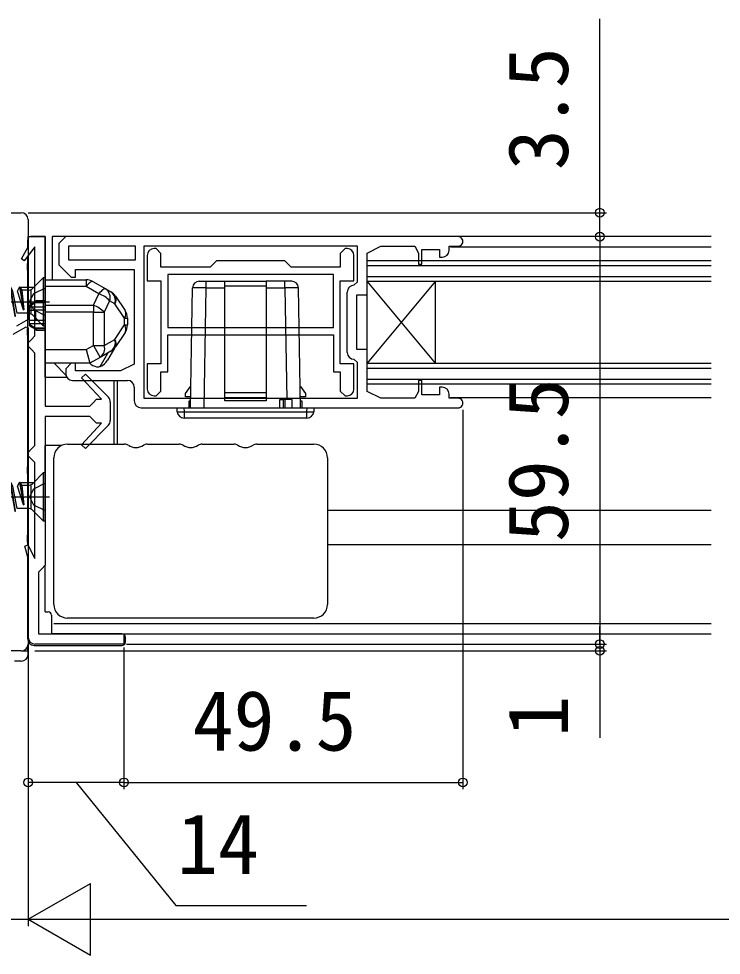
# Model space of a CAD drawing. Units: millimetres, scale not verified. Extents: x -525 to 525, y -782 to 777.
# Drawn here: x -84.4 to 18.3, y 532 to 668.8 of the extents above; entities that cross this region are included whole.
import ezdxf
from ezdxf.enums import TextEntityAlignment as Align

# ---------------------------------------------------------------- set-up
doc = ezdxf.new("R2010")
doc.units = ezdxf.units.MM
doc.header["$LTSCALE"] = 4
for name, color, linetype in [('0-2_YKK_11', 7, 'Continuous'), ('0-3_YKK_12', 2, 'Continuous'), ('0-4_YKK_13', 4, 'Continuous'), ('0-6_YKK_D', 6, 'Continuous')]:
    doc.layers.add(name, color=color, linetype=linetype)
doc.styles.add('ＭＳ ゴシック', font='')
doc.styles.get('ＭＳ ゴシック').set_extended_font_data('MS Gothic')

msp = doc.modelspace()

# ---------------------------------------------------------------- linework, layer by layer
at = {"layer": '0-2_YKK_11'}
for p, q in [((-121.975, 640.5), (-83.975, 640.5)), ((-36.377, 620.1), (-36.377, 628.9)), ((-82.975, 623.673), (-82.975, 577.5)), ((-76.477, 616), (-68.477, 616)), ((-67.477, 615), (-67.477, 613)), ((-70.975, 612.841), (-70.975, 610.159)), ((-66.477, 612), (-20.177, 612)), ((-83.975, 576.5), (-121.975, 576.5))]:
    msp.add_line(p, q, dxfattribs=at)
for points in [[(-82.975, 639.5), (-82.975, 624.904), (-84.675, 623.923)], [(-82.975, 578.5), (-82.975, 590), (-83.473, 591.809), (-83.016, 591.989), (-81.975, 590), (-81.975, 604), (-82.475, 604.5), (-82.975, 605), (-82.975, 605.5), (-82.475, 606), (-81.975, 606.5), (-81.975, 620), (-82.475, 620.5), (-82.975, 621), (-82.975, 621.5), (-82.475, 622), (-81.975, 622.5), (-81.975, 635.5), (-83.539, 633.482), (-83.952, 633.756), (-82.975, 635.5), (-82.975, 637), (-80.475, 637)], [(-80.475, 637), (-80.475, 612.25), (-73.975, 612.25), (-73.475, 612.75), (-72.975, 613.25), (-72.258, 613.25), (-75.172, 616.381), (-74.594, 616.934), (-71.262, 613.542)], [(-20.177, 637), (-77.477, 637), (-78.477, 636), (-78.477, 632.9), (-76.677, 631.1), (-76.077, 631.1), (-76.077, 632.2), (-67.477, 632.2), (-67.477, 618.4), (-69.477, 617.4), (-76.077, 617.4), (-76.077, 618.5), (-76.677, 618.5), (-77.477, 617.7), (-77.477, 617)], [(-34.877, 635.6), (-66.077, 635.6), (-66.077, 613.4), (-34.877, 613.4), (-34.877, 618.6), (-35.377, 619.1)], [(-36.377, 635.25), (-36.677, 635.25), (-37.377, 634.55), (-37.377, 632.55), (-44.577, 632.55), (-45.477, 633.45), (-55.477, 633.45), (-56.377, 632.55), (-63.577, 632.55), (-63.577, 634.55), (-64.277, 635.25), (-64.577, 635.25)], [(-35.377, 629.9), (-34.877, 630.4), (-34.877, 635.6)], [(-22.477, 615), (-22.877, 615), (-22.877, 613.9), (-25.477, 613.9), (-25.477, 616), (-25.977, 616), (-25.977, 614.4), (-26.477, 613.4), (-31.477, 613.4), (-33.477, 614.4), (-33.477, 620.5), (-34.977, 620.5), (-34.977, 628.5), (-33.477, 628.5), (-33.477, 634.6), (-31.477, 635.6), (-26.477, 635.6), (-25.977, 634.6), (-25.977, 633), (-25.477, 633), (-25.477, 635.1), (-22.877, 635.1), (-22.877, 634), (-22.477, 634)], [(-21.477, 635), (-21.477, 635.6), (-20.177, 635.6)], [(-65.577, 634.25), (-65.577, 630.55), (-63.577, 630.55), (-63.577, 618.45), (-65.577, 618.45), (-65.577, 614.75)], [(-35.377, 614.75), (-35.377, 618.45), (-37.377, 618.45), (-37.377, 630.55), (-35.377, 630.55), (-35.377, 634.25)], [(-85.175, 622.749), (-83.275, 623.846), (-82.975, 623.673)], [(-64.577, 613.75), (-64.277, 613.75), (-63.577, 614.45), (-63.577, 617.25), (-62.577, 617.25), (-62.577, 622.65)], [(-62.577, 622.65), (-38.377, 622.65), (-38.377, 617.25), (-37.377, 617.25), (-37.377, 614.45), (-36.677, 613.75), (-36.377, 613.75)], [(-20.177, 613.4), (-21.477, 613.4), (-21.477, 614)], [(-71.262, 609.458), (-74.594, 606.066), (-75.172, 606.619), (-72.258, 609.75), (-72.975, 609.75), (-73.475, 610.25), (-73.975, 610.75), (-80.475, 610.75), (-80.475, 589), (-80.975, 588.5), (-81.475, 588), (-81.475, 579), (-68.975, 579), (-68.975, 577.5), (-81.975, 577.5)]]:
    msp.add_lwpolyline(points, dxfattribs=at)
for points in [[(-67.277, 635.6), (-77.077, 635.6), (-77.077, 633.6), (-67.277, 633.6)], [(-38.377, 631.45), (-62.577, 631.45), (-62.577, 623.75), (-38.377, 623.75)]]:
    msp.add_lwpolyline(points, close=True, dxfattribs=at)
for centre, radius, start, end in [((-83.975, 639.5), 1, 0, 90), ((-20.177, 636.3), 0.7, 269.99999, 90.00001), ((-64.577, 634.25), 1, 90.00001, 179.99999), ((-36.377, 634.25), 1, 0.00001, 89.99999), ((-22.477, 635), 1, 270.00001, 359.99999), ((-35.377, 628.9), 1, 90.00001, 179.99999), ((-35.377, 620.1), 1, 180.00001, 269.99999), ((-76.477, 617), 1, 180.00001, 269.99999), ((-68.477, 615), 1, 0.00001, 89.99999), ((-64.577, 614.75), 1, 180.00001, 269.99999), ((-36.377, 614.75), 1, 270.00001, 359.99999), ((-22.477, 614), 1, 0.00001, 89.99999), ((-71.975, 612.841), 1, 359.99997, 44.48424), ((-66.477, 613), 1, 180.00001, 269.99999), ((-20.177, 612.7), 0.7, 269.99999, 90.00001), ((-71.975, 610.159), 1, 315.51576, 0.00003), ((-83.975, 577.5), 1, 270, 0), ((-81.975, 578.5), 1, 180.00001, 269.99999)]:
    msp.add_arc(centre, radius, start, end, dxfattribs=at)
at = {"layer": '0-3_YKK_12'}
for p, q in [((-79.475, 637), (-79.475, 630.7)), ((16.773, 637), (-79.475, 637)), ((-21.277, 635.5), (16.773, 635.5)), ((-33.477, 633.5), (16.773, 633.5)), ((-33.477, 615.5), (-33.477, 633.5)), ((-33.477, 632.8), (16.773, 632.8)), ((-33.477, 631.2), (16.773, 631.2)), ((-33.477, 630.5), (16.773, 630.5)), ((-23.477, 618.5), (-33.477, 630.5)), ((-23.477, 630.5), (-33.477, 618.5)), ((-23.477, 618.5), (-23.477, 630.5)), ((-77.451, 616.776), (-79.175, 618.5)), ((-33.477, 618.5), (16.773, 618.5)), ((-33.477, 617.8), (16.773, 617.8)), ((-69.975, 616), (-69.975, 606.7)), ((-33.477, 616.2), (16.773, 616.2)), ((-33.477, 615.5), (16.773, 615.5)), ((-21.277, 613.5), (16.773, 613.5)), ((16.773, 597), (-39.235, 597)), ((16.773, 592), (-39.235, 592)), ((-79.235, 580.5), (16.773, 580.5)), ((-79.235, 579), (16.773, 579))]:
    msp.add_line(p, q, dxfattribs=at)
at = {"layer": '0-4_YKK_13'}
for p, q in [((-83.075, 636.5), (-83.075, 635.322)), ((-80.475, 637), (-82.575, 637)), ((-80.475, 616.5), (-80.475, 637)), ((-83.075, 634.081), (-83.075, 633.1)), ((-83.075, 632.1), (-83.075, 633.1)), ((-83.075, 632.1), (-83.075, 623.6)), ((-80.778, 631), (-82.306, 629.473)), ((-80.475, 630.7), (-74.506, 630.7)), ((-80.475, 629.723), (-80.475, 630.7)), ((-80.475, 630.7), (-74.506, 630.7)), ((-80.475, 629.723), (-80.475, 630.7)), ((-74.506, 630.7), (-74.506, 629.723)), ((-74.506, 630.7), (-74.506, 629.723)), ((-84.129, 629.6), (-83.886, 629.18)), ((-84.029, 629.6), (-82.278, 629.6)), ((-82.598, 629.18), (-82.598, 625.82)), ((-74.506, 629.723), (-80.475, 629.723)), ((-74.506, 629.723), (-80.475, 629.723)), ((-72.636, 628.654), (-74.506, 629.723)), ((-72.636, 628.654), (-74.506, 629.723)), ((-59.277, 612), (-58.971, 629.517)), ((-56.972, 629.535), (-56.972, 630.5)), ((-45.482, 629.535), (-45.482, 630.5)), ((-43.177, 612), (-43.483, 629.517)), ((-70.213, 628.307), (-68.811, 626.204)), ((-70.213, 628.307), (-68.811, 626.204)), ((-100.588, 627.5), (-79.874, 627.5)), ((-81.909, 627.5), (-82.775, 627)), ((-81.909, 627.5), (-82.775, 627)), ((-81.909, 627.354), (-82.775, 626.799)), ((-81.909, 627.354), (-82.775, 626.799)), ((-82.775, 626.799), (-82.775, 627)), ((-82.775, 626.799), (-82.775, 627)), ((-82.775, 626.75), (-82.775, 626.799)), ((-82.775, 626.75), (-82.775, 626.799)), ((-82.775, 626.25), (-82.775, 626.75)), ((-82.775, 626.75), (-80.475, 626.75)), ((-82.775, 626.25), (-82.775, 626.75)), ((-82.775, 626.75), (-80.475, 626.75)), ((-81.909, 627.5), (-81.909, 627.354)), ((-81.909, 627.5), (-81.909, 627.354)), ((-80.475, 627.354), (-81.909, 627.354)), ((-80.475, 627.354), (-81.909, 627.354)), ((-80.475, 627.65), (-81.759, 627.65)), ((-81.759, 627.65), (-81.759, 627.436)), ((-80.475, 627.65), (-81.759, 627.65)), ((-81.759, 627.65), (-81.759, 627.436)), ((-81.759, 627.436), (-80.475, 627.436)), ((-81.759, 627.436), (-80.475, 627.436)), ((-73.436, 626.973), (-73.436, 625.95)), ((-73.436, 626.973), (-73.436, 625.95)), ((-71.074, 627.631), (-71.875, 625.95)), ((-71.074, 627.631), (-71.875, 625.95)), ((-70.316, 627.198), (-71.074, 627.631)), ((-70.316, 627.198), (-71.074, 627.631)), ((-68.913, 625.094), (-70.316, 627.198)), ((-68.913, 625.094), (-70.316, 627.198)), ((-80.778, 624), (-82.306, 625.527)), ((-81.909, 626.25), (-81.909, 624.75)), ((-80.475, 626.25), (-81.909, 626.25)), ((-81.909, 626.25), (-81.909, 624.75)), ((-80.475, 626.25), (-81.909, 626.25)), ((-80.475, 625.95), (-80.475, 620.5)), ((-73.436, 625.95), (-80.475, 625.95)), ((-80.475, 625.95), (-80.475, 620.5)), ((-73.436, 625.95), (-80.475, 625.95)), ((-68.913, 624.106), (-68.913, 625.094)), ((-68.913, 625.094), (-68.475, 625.094)), ((-68.913, 624.106), (-68.913, 625.094)), ((-68.913, 625.094), (-68.475, 625.094)), ((-68.475, 625.094), (-68.475, 624.106)), ((-68.475, 625.094), (-68.475, 624.106)), ((-81.909, 624.75), (-82.775, 624.75)), ((-82.775, 624.25), (-82.775, 624.75)), ((-81.909, 624.75), (-82.775, 624.75)), ((-82.775, 624.25), (-82.775, 624.75)), ((-82.775, 624.201), (-82.775, 624.25)), ((-80.475, 624.25), (-82.775, 624.25)), ((-82.775, 624.201), (-82.775, 624.25)), ((-80.475, 624.25), (-82.775, 624.25)), ((-82.775, 624.201), (-81.909, 623.646)), ((-82.775, 624), (-82.775, 624.201)), ((-82.775, 624.201), (-81.909, 623.646)), ((-82.775, 624), (-82.775, 624.201)), ((-82.775, 624), (-81.909, 623.5)), ((-82.775, 624), (-81.909, 623.5)), ((-80.475, 624.75), (-81.909, 624.75)), ((-80.475, 624.75), (-81.909, 624.75)), ((-70.316, 622.002), (-68.913, 624.106)), ((-70.316, 622.002), (-68.913, 624.106)), ((-68.913, 624.106), (-68.475, 624.106)), ((-68.913, 624.106), (-68.475, 624.106)), ((-83.075, 622.6), (-83.075, 623.6)), ((-83.075, 622.6), (-83.075, 603.4)), ((-80.475, 623.646), (-81.909, 623.646)), ((-81.909, 623.646), (-81.909, 623.5)), ((-80.475, 623.646), (-81.909, 623.646)), ((-81.909, 623.646), (-81.909, 623.5)), ((-81.759, 623.564), (-80.475, 623.564)), ((-81.759, 623.564), (-81.759, 623.35)), ((-81.759, 623.564), (-80.475, 623.564)), ((-81.759, 623.564), (-81.759, 623.35)), ((-81.759, 623.35), (-80.475, 623.35)), ((-81.759, 623.35), (-80.475, 623.35)), ((-68.811, 622.996), (-70.213, 620.893)), ((-68.811, 622.996), (-70.213, 620.893)), ((-74.506, 620.5), (-73.436, 621.111)), ((-74.506, 620.5), (-73.436, 621.111)), ((-73.436, 621.111), (-71.875, 621.111)), ((-73.436, 621.111), (-72.444, 619.375)), ((-73.436, 621.111), (-71.875, 621.111)), ((-73.436, 621.111), (-72.444, 619.375)), ((-71.875, 621.111), (-70.316, 622.002)), ((-71.875, 621.111), (-70.316, 622.002)), ((-80.475, 620.5), (-74.506, 620.5)), ((-80.475, 620.5), (-74.506, 620.5)), ((-72.462, 618.059), (-71.337, 620.008)), ((-72.462, 618.059), (-71.337, 620.008)), ((-70.885, 620.266), (-72.444, 619.375)), ((-70.885, 620.266), (-72.444, 619.375)), ((-70.36, 620.7), (-71.368, 618.954)), ((-70.36, 620.7), (-71.368, 618.954)), ((-72.444, 619.375), (-73.975, 618.5)), ((-72.444, 619.375), (-73.975, 618.5)), ((-72.974, 618), (-72.674, 618)), ((-72.974, 618), (-72.674, 618)), ((-80.475, 616.5), (-77.343, 616.5)), ((-70.475, 616), (-70.475, 613.293)), ((-70.475, 613.293), (-70.475, 609.707)), ((-48.227, 613.483), (-54.227, 613.483)), ((-48.227, 613.036), (-54.227, 613.036)), ((-46.227, 613.2), (-45.727, 613.2)), ((-46.227, 612), (-46.227, 613.2)), ((-45.427, 612), (-45.427, 613.2)), ((-60.194, 611.439), (-60.194, 610.5)), ((-42.259, 610.5), (-42.259, 611.439)), ((-42.259, 610.5), (-60.194, 610.5)), ((-70.475, 609.707), (-70.475, 606.7)), ((-80.475, 601.101), (-80.475, 606.5)), ((-78.107, 606.5), (-80.475, 606.5)), ((-77.235, 606.7), (-68.906, 606.7)), ((-65.564, 606.7), (-60.906, 606.7)), ((-57.564, 606.7), (-52.906, 606.7)), ((-49.564, 606.7), (-41.235, 606.7)), ((-79.235, 600.723), (-79.235, 604.7)), ((-39.235, 604.7), (-39.235, 600.723)), ((-83.075, 602.4), (-83.075, 603.4)), ((-83.075, 602.4), (-83.075, 593.4)), ((-80.777, 602.5), (-82.304, 600.973)), ((-84.127, 601.1), (-83.885, 600.68)), ((-84.027, 601.1), (-82.277, 601.1)), ((-82.597, 600.68), (-82.597, 597.32)), ((-79.235, 587.277), (-79.235, 600.723)), ((-39.235, 600.723), (-39.235, 587.277)), ((-100.587, 599), (-79.872, 599)), ((-80.777, 595.5), (-82.304, 597.027)), ((-83.075, 592.4), (-83.075, 593.4)), ((-83.075, 592.4), (-83.075, 592.05)), ((-83.075, 590.363), (-83.075, 578.298)), ((-80.475, 582.2), (-80.475, 588.901)), ((-79.235, 583.3), (-79.235, 587.277)), ((-39.235, 587.277), (-39.235, 583.3)), ((-80.475, 582.2), (-80.075, 582.2)), ((-79.575, 581.7), (-79.575, 579.2)), ((-41.235, 581.3), (-77.235, 581.3)), ((-79.575, 579.2), (-79.575, 579)), ((-69.276, 579), (-79.575, 579)), ((-82.077, 577.3), (-69.274, 577.3)), ((-68.775, 577.799), (-68.775, 578.5)), ((-83.975, 576.5), (-83.039, 576.5)), ((-83.975, 575), (-84.975, 575))]:
    msp.add_line(p, q, dxfattribs=at)
for points in [[(-80.478, 624), (-80.478, 631), (-80.778, 631), (-80.778, 624)], [(-80.477, 595.5), (-80.477, 602.5), (-80.777, 602.5), (-80.777, 595.5)]]:
    msp.add_lwpolyline(points, close=True, dxfattribs=at)
for points in [[(-83.013, 625.82), (-84.586, 625.82), (-85.211, 629.05), (-85.529, 629.6), (-85.629, 629.6), (-84.929, 625.4), (-84.829, 625.4), (-85.529, 629.6)], [(-83.662, 626.32), (-84.546, 629.05), (-84.229, 629.6)], [(-83.013, 629.18), (-83.886, 629.18), (-83.602, 626.32), (-84.129, 629.6), (-84.229, 629.6), (-83.662, 626.32), (-83.602, 626.32)], [(-80.478, 629.501), (-82.195, 628.645), (-82.804, 627.5), (-82.195, 626.355), (-80.478, 625.499)], [(-80.475, 625.95), (-80.475, 626.973), (-80.475, 629.723)], [(-80.475, 625.95), (-80.475, 626.973), (-80.475, 629.723)], [(-73.514, 630.436), (-73.592, 630.459), (-73.687, 630.447), (-73.798, 630.402), (-73.922, 630.324), (-74.058, 630.214), (-74.203, 630.076), (-74.353, 629.911), (-74.506, 629.723)], [(-73.514, 630.436), (-73.592, 630.459), (-73.687, 630.447), (-73.798, 630.402), (-73.922, 630.324), (-74.058, 630.214), (-74.203, 630.076), (-74.353, 629.911), (-74.506, 629.723)], [(-73.514, 630.436), (-71.644, 629.368), (-70.885, 628.934)], [(-73.514, 630.436), (-71.644, 629.368), (-70.885, 628.934)], [(-71.644, 629.368), (-71.721, 629.39), (-71.816, 629.378), (-71.927, 629.333), (-72.052, 629.255), (-72.188, 629.146), (-72.332, 629.007), (-72.483, 628.842), (-72.636, 628.654)], [(-71.644, 629.368), (-71.721, 629.39), (-71.816, 629.378), (-71.927, 629.333), (-72.052, 629.255), (-72.188, 629.146), (-72.332, 629.007), (-72.483, 628.842), (-72.636, 628.654)], [(-57.971, 630.5), (-56.972, 630.5), (-54.227, 630.5)], [(-57.278, 612), (-56.972, 629.535), (-54.227, 629.535)], [(-48.227, 614.202), (-48.227, 613.483), (-48.227, 613.036), (-48.227, 613), (-54.227, 613), (-54.227, 613.036), (-54.227, 613.483), (-54.227, 614.202), (-54.227, 629.759), (-54.227, 630.5), (-48.227, 630.5), (-48.227, 629.759), (-54.227, 629.759)], [(-48.227, 629.759), (-48.227, 614.202), (-54.227, 614.202)], [(-44.482, 630.5), (-45.482, 630.5), (-48.227, 630.5)], [(-48.227, 629.535), (-45.482, 629.535), (-45.197, 613.2)], [(-80.475, 626.973), (-73.436, 626.973), (-72.636, 628.654)], [(-80.475, 626.973), (-73.436, 626.973), (-72.636, 628.654)], [(-81.759, 627.436), (-81.787, 627.438), (-81.811, 627.441), (-81.843, 627.448), (-81.878, 627.463), (-81.907, 627.491), (-81.909, 627.5)], [(-81.759, 627.436), (-81.787, 627.438), (-81.811, 627.441), (-81.843, 627.448), (-81.878, 627.463), (-81.907, 627.491), (-81.909, 627.5)], [(-82.775, 624.75), (-82.775, 626.25), (-81.909, 626.25)], [(-82.775, 624.75), (-82.775, 626.25), (-81.909, 626.25)], [(-73.436, 621.111), (-73.436, 625.95), (-71.875, 625.95), (-71.875, 621.111)], [(-73.436, 621.111), (-73.436, 625.95), (-71.875, 625.95), (-71.875, 621.111)], [(-81.909, 623.5), (-81.898, 623.523), (-81.882, 623.535), (-81.839, 623.553), (-81.813, 623.559), (-81.781, 623.563), (-81.759, 623.564)], [(-81.909, 623.5), (-81.898, 623.523), (-81.882, 623.535), (-81.839, 623.553), (-81.813, 623.559), (-81.781, 623.563), (-81.759, 623.564)], [(-74.506, 620.5), (-73.975, 618.5), (-80.475, 618.5), (-80.475, 620.5)], [(-74.506, 620.5), (-73.975, 618.5), (-80.475, 618.5), (-80.475, 620.5)], [(-59.249, 613.6), (-59.977, 613.6), (-59.977, 614.1), (-59.277, 615.1), (-59.223, 615.1)], [(-43.231, 615.1), (-43.177, 615.1), (-42.477, 614.1), (-42.477, 613.6), (-43.205, 613.6)], [(-59.477, 612), (-59.477, 613), (-59.259, 613)], [(-44.427, 612), (-44.427, 613.2), (-45.427, 613.2), (-45.727, 613.2), (-45.727, 612)], [(-43.194, 613), (-42.977, 613), (-42.977, 612)], [(-61.193, 611.439), (-61.227, 612), (-60.229, 612), (-60.194, 611.439), (-42.259, 611.439), (-42.225, 612)], [(-60.229, 612), (-42.225, 612), (-41.227, 612), (-41.261, 611.439)], [(-83.011, 597.32), (-84.585, 597.32), (-85.209, 600.55), (-85.527, 601.1), (-85.627, 601.1), (-84.927, 596.9), (-84.827, 596.9), (-85.527, 601.1)], [(-83.66, 597.82), (-84.545, 600.55), (-84.227, 601.1)], [(-83.011, 600.68), (-83.885, 600.68), (-83.6, 597.82), (-84.127, 601.1), (-84.227, 601.1), (-83.66, 597.82), (-83.6, 597.82)], [(-80.477, 601.001), (-82.193, 600.145), (-82.802, 599), (-82.193, 597.855), (-80.477, 596.999)], [(-83.038, 576.5), (-83.039, 576.5), (-83.039, 577.149)], [(-82.975, 576), (-82.975, 576.5), (-83.038, 576.5)]]:
    msp.add_lwpolyline(points, dxfattribs=at)
for centre, radius, start, end in [((-82.575, 636.5), 0.5, 90, 180), ((-74.506, 628.7), 2, 60.25512, 90), ((-74.506, 628.7), 2, 60.25512, 90), ((-83.013, 630.18), 1, 270, 314.99999), ((-72.543, 628.111), 1.546, 341.91504, 54.39753), ((-72.543, 628.111), 1.546, 341.91504, 54.39753), ((-57.971, 629.5), 1, 89.99998, 178.99998), ((-44.482, 629.5), 1, 0.99998, 89.99998), ((-73.782, 625.201), 3.638, 41.90744, 71.64145), ((-73.782, 625.201), 3.638, 41.90744, 71.64145), ((-71.785, 627.678), 1.546, 341.91504, 54.39753), ((-71.785, 627.678), 1.546, 341.91504, 54.39753), ((-71.877, 627.198), 2, 33.69007, 60.25512), ((-71.877, 627.198), 2, 33.69007, 60.25512), ((-71.161, 627.835), 1.059, 322.99219, 26.46445), ((-71.161, 627.835), 1.059, 322.99219, 26.46445), ((-81.759, 627.5), 0.15, 90, 180), ((-81.759, 627.5), 0.15, 90, 180), ((-74.582, 623.52), 3.638, 41.90744, 71.64145), ((-74.582, 623.52), 3.638, 41.90744, 71.64145), ((-83.013, 624.82), 1, 44.99997, 90.00002), ((-69.759, 625.732), 1.059, 322.99219, 26.46445), ((-69.759, 625.732), 1.059, 322.99219, 26.46445), ((-70.475, 625.094), 2, 0, 33.69007), ((-70.475, 625.094), 2, 0, 33.69007), ((-69.759, 623.468), 1.059, 333.53555, 37.00781), ((-69.759, 623.468), 1.059, 333.53555, 37.00781), ((-70.475, 624.106), 2, 326.30993, 0), ((-70.475, 624.106), 2, 326.30993, 0), ((-81.759, 623.5), 0.15, 180, 270), ((-81.759, 623.5), 0.15, 180, 270), ((-73.344, 620.632), 1.546, 305.60247, 18.08496), ((-73.344, 620.632), 1.546, 305.60247, 18.08496), ((-71.785, 621.522), 1.546, 305.60247, 18.08496), ((-71.785, 621.522), 1.546, 305.60247, 18.08496), ((-71.161, 621.365), 1.059, 333.53555, 37.00781), ((-71.161, 621.365), 1.059, 333.53555, 37.00781), ((-71.877, 622.002), 2, 299.74488, 326.30993), ((-71.877, 622.002), 2, 299.74488, 326.30993), ((-72.614, 619.967), 2, 227.16611, 259.63751), ((-72.614, 619.967), 2, 227.16611, 259.63751), ((-73.1, 619.954), 2, 288.59038, 330), ((-73.1, 619.954), 2, 288.59038, 330), ((-73.1, 619.954), 2, 282.28715, 288.59038), ((-73.1, 619.954), 2, 282.28715, 288.59038), ((-60.194, 611.5), 1, 183.49999, 270), ((-60.693, 615.544), 4.135, 263.06853, 276.93147), ((-42.259, 611.5), 1, 270, 356.50001), ((-41.76, 615.544), 4.135, 263.06853, 276.93147), ((-77.235, 604.7), 2, 90, 180), ((-68.894, 605.7), 1, 56.44269, 90), ((-67.235, 608.2), 2, 236.44269, 303.55731), ((-65.577, 605.7), 1, 90, 123.55731), ((-60.894, 605.7), 1, 56.44269, 90), ((-59.235, 608.2), 2, 236.44269, 303.55731), ((-57.577, 605.7), 1, 90, 123.55731), ((-52.894, 605.7), 1, 56.44269, 90), ((-51.235, 608.2), 2, 236.44269, 303.55731), ((-49.577, 605.7), 1, 90, 123.55731), ((-41.235, 604.7), 2, 0, 90), ((-83.011, 601.68), 1, 270, 314.99999), ((-83.011, 596.32), 1, 44.99997, 90.00002), ((-77.235, 583.3), 2, 180, 270), ((-41.235, 583.3), 2, 270, 0), ((-80.075, 581.7), 0.5, 0, 90), ((-83.975, 576), 1, 270, 0)]:
    msp.add_arc(centre, radius, start, end, dxfattribs=at)
for centre, major_axis, ratio, start_param, end_param in [((-56.971, 629.5), (-2, 0.017), 0.017446, 4.7128458, 6.283033), ((-45.483, 629.5), (2, 0.017), 0.017446, 0.0001523, 1.5703396), ((-69.276, 578.5), (0.501, 0), 0.998135, 6.2831853, 7.8539816), ((-82.073, 578.302), (-0.71, -0.71), 0.99628, 5.4996506, 7.06672), ((-69.276, 577.801), (-0.355, 0.355), 0.99628, 2.358058, 3.9251274)]:
    msp.add_ellipse(centre, major_axis=major_axis, ratio=ratio, start_param=start_param, end_param=end_param, dxfattribs=at)
at = {"layer": '0-6_YKK_D'}
for p, q in [((0.523, 640.5), (0.523, 668.827)), ((-82.975, 640.5), (1.523, 640.5)), ((0.523, 637), (0.523, 640.5)), ((0.523, 637), (0.523, 577.5)), ((0.523, 637), (0.523, 634.45)), ((-19.477, 611.7), (-19.477, 556.3)), ((0.523, 577.5), (0.523, 580.05)), ((-82.977, 577.5), (-82.977, 556.3)), ((-82.977, 577.5), (-82.977, 536.3)), ((-82.975, 578), (-82.975, 536.3)), ((-68.588, 577.5), (1.523, 577.5)), ((-68.588, 577.5), (1.523, 577.5)), ((0.523, 577.5), (0.523, 576.5)), ((-82.007, 576.5), (1.523, 576.5)), ((-68.977, 577), (-68.977, 556.3)), ((-68.977, 577), (-68.977, 556.3)), ((0.523, 576.5), (0.523, 563.786)), ((-68.977, 557.3), (-82.977, 557.3)), ((-68.977, 557.3), (-19.477, 557.3)), ((-82.975, 537.3), (-73.882, 542.55)), ((-73.882, 532.05), (-73.882, 542.55)), ((-122.975, 537.3), (-82.977, 537.3)), ((-82.975, 537.3), (-73.882, 532.05)), ((-82.975, 537.3), (-64.789, 537.3)), ((-72.475, 537.3), (236.523, 537.3))]:
    msp.add_line(p, q, dxfattribs=at)
msp.add_lwpolyline([(-75.977, 557.3), (-61.395, 539.3), (-42.327, 539.3)], dxfattribs=at)
for centre in [(0.523, 640.5), (0.523, 637), (0.523, 637), (0.523, 577.5), (0.523, 577.5), (0.523, 576.5), (-82.977, 557.3), (-68.977, 557.3), (-68.977, 557.3), (-19.477, 557.3)]:
    msp.add_circle(centre, 0.637, dxfattribs=at)

# ---------------------------------------------------------------- texts
at = {"layer": '0-6_YKK_D', "style": 'ＭＳ ゴシック'}
for s, p in [('3.5', (-1.477, 646.714)), ('59.5', (-1.477, 592.386)), ('1', (-1.477, 563.945))]:
    msp.add_text(s, height=8.798, rotation=90, dxfattribs=at).set_placement(p, align=Align.BOTTOM_LEFT)
for s, p in [('49.5', (-58.954, 559.3)), ('14', (-61.236, 541.3))]:
    msp.add_text(s, height=8.798, dxfattribs=at).set_placement(p, align=Align.BOTTOM_LEFT)

doc.saveas('drawing.dxf')
